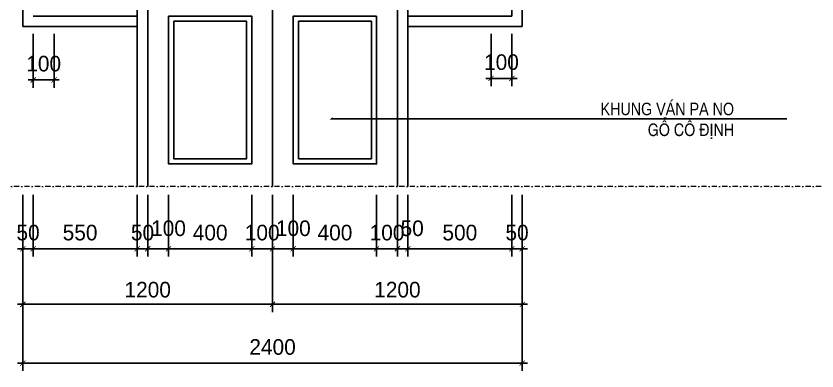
# Model space of a CAD drawing. Header units: millimetres. Extents: x 615730 to 2792744, y 139412 to 597571.
# Drawn here: x 836807 to 844506, y 294392 to 297804 of the extents above; entities that cross this region are included whole.
import ezdxf

# ---------------------------------------------------------------- set-up
doc = ezdxf.new("R2010")
doc.units = ezdxf.units.MM
doc.header["$MEASUREMENT"] = 0
doc.header["$PDMODE"] = 34
doc.linetypes.add('DASHDOT', pattern=[1, 0.5, -0.25, 0, -0.25])
doc.layers.get('0').update_dxf_attribs({"lineweight": 5})
for name, color, linetype in [('DA', 135, 'Continuous'), ('NC', 7, 'Continuous'), ('NOITHAT', 144, 'Continuous'), ('VL', 155, 'Continuous')]:
    doc.layers.add(name, color=color, linetype=linetype)
doc.layers.add('TIM TRUC', color=149, linetype='DASHDOT', lineweight=9)
doc.styles.add('KC2', font='', dxfattribs={"height": 120})
doc.styles.add('RO', font='ROMANS.SHX', dxfattribs={"height": 120})
doc.styles.add('VNI-AVO', font='vni-roms.shx')
doc.styles.get('KC2').set_extended_font_data('VNI-Helve-Condense')
doc.dimstyles.new('50 CS', dxfattribs={"dimtxt": 150, "dimasz": 50, "dimexe": 75, "dimexo": 0, "dimgap": 80, "dimtad": 1, "dimdec": 0, "dimlfac": 0.5, "dimzin": 12, "dimtxsty": 'VNI-AVO', "dimblk": 'ARCHTICK', "dimcen": 0, "dimdle": 50, "dimclrd": 252, "dimclre": 252, "dimclrt": 2, "dimadec": 0, "dimazin": 0, "dimtfac": 1, "dimtdec": 0, "dimtix": 1, "dimtmove": 2, "dimatfit": 0, "dimldrblk": 'OPEN90', "dimfxl": 1, "dimlwd": -1, "dimlwe": -1, "dimarcsym": 0})
doc.dimstyles.new('TL1-50TRUC', dxfattribs={"dimtxt": 150, "dimasz": 25, "dimexe": 50, "dimexo": 0, "dimgap": 20, "dimtad": 1, "dimdec": 0, "dimlfac": 0.5, "dimdsep": 46, "dimtxsty": 'RO', "dimblk": 'DOT', "dimcen": 100, "dimdle": 50, "dimclrd": 4, "dimclre": 4, "dimclrt": 30, "dimadec": 0, "dimazin": 0, "dimtfac": 1, "dimtdec": 0, "dimtix": 1, "dimtmove": 1, "dimatfit": 3, "dimldrblk": 'ARCHTICK', "dimfxl": 1, "dimtolj": 1, "dimarcsym": 0})

# ---------------------------------------------------------------- blocks, each defined once
blk = doc.blocks.new('_ARCHTICK')
at = {"color": 0, "linetype": 'ByBlock', "const_width": 0.15}
blk.add_lwpolyline([(-0.5, -0.5), (0.5, 0.5)], dxfattribs=at)
blk = doc.blocks.new('*D303')
at = {"layer": 'DEFPOINTS', "color": 0, "ltscale": 10, "transparency": 16777216}
for p in [(836872.9, 296086.8), (837972.8, 296086.8), (837972.8, 295566.5)]:
    blk.add_point(p, dxfattribs=at)
at = {"layer": 'VL', "color": 252, "ltscale": 10, "transparency": 16777216}
for p, q in [((836872.9, 296086.8), (836872.9, 295491.5)), ((837972.8, 296086.8), (837972.8, 295491.5)), ((836822.9, 295566.5), (838022.8, 295566.5))]:
    blk.add_line(p, q, dxfattribs=at)
at = {"layer": 'VL', "color": 252, "ltscale": 10, "transparency": 16777216, "xscale": 50, "yscale": 50, "zscale": 50, "rotation": 180}
blk.add_blockref('_ARCHTICK', (836872.9, 295566.5), dxfattribs=at)
at = {"layer": 'VL', "color": 252, "ltscale": 10, "transparency": 16777216, "xscale": 50, "yscale": 50, "zscale": 50}
blk.add_blockref('_ARCHTICK', (837972.8, 295566.5), dxfattribs=at)
at = {"layer": 'VL', "color": 2, "ltscale": 10, "transparency": 16777216, "insert": (837422.9, 295721.5), "char_height": 150, "attachment_point": 5, "style": 'VNI-AVO'}
blk.add_mtext('550', dxfattribs=at)
blk = doc.blocks.new('_Open90')
at = {"color": 0, "linetype": 'ByBlock', "lineweight": -2}
for p, q in [((0, 0), (-1, 0)), ((-0.5, 0.5), (0, 0)), ((0, 0), (-0.5, -0.5))]:
    blk.add_line(p, q, dxfattribs=at)
blk = doc.blocks.new('*D304')
at = {"layer": 'DEFPOINTS', "color": 0, "ltscale": 10, "transparency": 16777216}
for p in [(837972.8, 296086.8), (838072.8, 296086.8), (838072.8, 295566.5)]:
    blk.add_point(p, dxfattribs=at)
at = {"layer": 'VL', "color": 252, "ltscale": 10, "transparency": 16777216}
for p, q in [((837972.8, 296086.8), (837972.8, 295491.5)), ((838072.8, 296086.8), (838072.8, 295491.5)), ((837972.8, 295566.5), (837922.8, 295566.5)), ((837972.8, 295566.5), (838072.8, 295566.5)), ((838072.8, 295566.5), (838122.8, 295566.5))]:
    blk.add_line(p, q, dxfattribs=at)
at = {"layer": 'VL', "color": 252, "ltscale": 10, "transparency": 16777216, "xscale": 50, "yscale": 50, "zscale": 50}
blk.add_blockref('_ARCHTICK', (837972.8, 295566.5), dxfattribs=at)
at = {"layer": 'VL', "color": 252, "ltscale": 10, "transparency": 16777216, "xscale": 50, "yscale": 50, "zscale": 50, "rotation": 180}
blk.add_blockref('_ARCHTICK', (838072.8, 295566.5), dxfattribs=at)
at = {"layer": 'VL', "color": 2, "ltscale": 10, "transparency": 16777216, "insert": (838022.8, 295721.5), "char_height": 150, "attachment_point": 5, "style": 'VNI-AVO'}
blk.add_mtext('50', dxfattribs=at)
blk = doc.blocks.new('*D305')
at = {"layer": 'DEFPOINTS', "color": 0, "ltscale": 10, "transparency": 16777216}
for p in [(838272.8, 296086.8), (839073.4, 296086.8), (839073.4, 295566.5)]:
    blk.add_point(p, dxfattribs=at)
at = {"layer": 'VL', "color": 252, "ltscale": 10, "transparency": 16777216}
for p, q in [((838272.8, 296086.8), (838272.8, 295491.5)), ((839073.4, 296086.8), (839073.4, 295491.5)), ((838222.8, 295566.5), (839123.4, 295566.5))]:
    blk.add_line(p, q, dxfattribs=at)
at = {"layer": 'VL', "color": 252, "ltscale": 10, "transparency": 16777216, "xscale": 50, "yscale": 50, "zscale": 50, "rotation": 180}
blk.add_blockref('_ARCHTICK', (838272.8, 295566.5), dxfattribs=at)
at = {"layer": 'VL', "color": 252, "ltscale": 10, "transparency": 16777216, "xscale": 50, "yscale": 50, "zscale": 50}
blk.add_blockref('_ARCHTICK', (839073.4, 295566.5), dxfattribs=at)
at = {"layer": 'VL', "color": 2, "ltscale": 10, "transparency": 16777216, "insert": (838673.1, 295721.5), "char_height": 150, "attachment_point": 5, "style": 'VNI-AVO'}
blk.add_mtext('400', dxfattribs=at)
blk = doc.blocks.new('*D306')
at = {"layer": 'DEFPOINTS', "color": 0, "ltscale": 10, "transparency": 16777216}
for p in [(839073.4, 296086.8), (839272.8, 296086.8), (839272.8, 295566.5)]:
    blk.add_point(p, dxfattribs=at)
at = {"layer": 'VL', "color": 252, "ltscale": 10, "transparency": 16777216}
for p, q in [((839073.4, 296086.8), (839073.4, 295491.5)), ((839272.8, 296086.8), (839272.8, 295491.5)), ((839073.4, 295566.5), (839023.4, 295566.5)), ((839073.4, 295566.5), (839272.8, 295566.5)), ((839272.8, 295566.5), (839322.8, 295566.5))]:
    blk.add_line(p, q, dxfattribs=at)
at = {"layer": 'VL', "color": 252, "ltscale": 10, "transparency": 16777216, "xscale": 50, "yscale": 50, "zscale": 50}
blk.add_blockref('_ARCHTICK', (839073.4, 295566.5), dxfattribs=at)
at = {"layer": 'VL', "color": 252, "ltscale": 10, "transparency": 16777216, "xscale": 50, "yscale": 50, "zscale": 50, "rotation": 180}
blk.add_blockref('_ARCHTICK', (839272.8, 295566.5), dxfattribs=at)
at = {"layer": 'VL', "color": 2, "ltscale": 10, "transparency": 16777216, "insert": (839173.1, 295721.5), "char_height": 150, "attachment_point": 5, "style": 'VNI-AVO'}
blk.add_mtext('100', dxfattribs=at)
blk = doc.blocks.new('*D307')
at = {"layer": 'DEFPOINTS', "color": 0, "ltscale": 10, "transparency": 16777216}
for p in [(839272.8, 296086.8), (839472.3, 296086.8), (839472.3, 295566.5)]:
    blk.add_point(p, dxfattribs=at)
at = {"layer": 'VL', "color": 252, "ltscale": 10, "transparency": 16777216}
for p, q in [((839272.8, 296086.8), (839272.8, 295491.5)), ((839472.3, 296086.8), (839472.3, 295491.5)), ((839272.8, 295566.5), (839222.8, 295566.5)), ((839272.8, 295566.5), (839472.3, 295566.5)), ((839472.3, 295566.5), (839522.3, 295566.5))]:
    blk.add_line(p, q, dxfattribs=at)
at = {"layer": 'VL', "color": 252, "ltscale": 10, "transparency": 16777216, "xscale": 50, "yscale": 50, "zscale": 50}
blk.add_blockref('_ARCHTICK', (839272.8, 295566.5), dxfattribs=at)
at = {"layer": 'VL', "color": 252, "ltscale": 10, "transparency": 16777216, "xscale": 50, "yscale": 50, "zscale": 50, "rotation": 180}
blk.add_blockref('_ARCHTICK', (839472.3, 295566.5), dxfattribs=at)
at = {"layer": 'VL', "color": 2, "ltscale": 10, "transparency": 16777216, "insert": (839472.3, 295763.1), "char_height": 150, "attachment_point": 5, "style": 'VNI-AVO'}
blk.add_mtext('100', dxfattribs=at)
blk = doc.blocks.new('*D308')
at = {"layer": 'DEFPOINTS', "color": 0, "ltscale": 10, "transparency": 16777216}
for p in [(839472.3, 296086.8), (840272.8, 296086.8), (840272.8, 295566.5)]:
    blk.add_point(p, dxfattribs=at)
at = {"layer": 'VL', "color": 252, "ltscale": 10, "transparency": 16777216}
for p, q in [((839472.3, 296086.8), (839472.3, 295491.5)), ((840272.8, 296086.8), (840272.8, 295491.5)), ((839422.3, 295566.5), (840322.8, 295566.5))]:
    blk.add_line(p, q, dxfattribs=at)
at = {"layer": 'VL', "color": 252, "ltscale": 10, "transparency": 16777216, "xscale": 50, "yscale": 50, "zscale": 50, "rotation": 180}
blk.add_blockref('_ARCHTICK', (839472.3, 295566.5), dxfattribs=at)
at = {"layer": 'VL', "color": 252, "ltscale": 10, "transparency": 16777216, "xscale": 50, "yscale": 50, "zscale": 50}
blk.add_blockref('_ARCHTICK', (840272.8, 295566.5), dxfattribs=at)
at = {"layer": 'VL', "color": 2, "ltscale": 10, "transparency": 16777216, "insert": (839872.6, 295721.5), "char_height": 150, "attachment_point": 5, "style": 'VNI-AVO'}
blk.add_mtext('400', dxfattribs=at)
blk = doc.blocks.new('*D309')
at = {"layer": 'DEFPOINTS', "color": 0, "ltscale": 10, "transparency": 16777216}
for p in [(840272.8, 296086.8), (840472.8, 296086.8), (840472.8, 295566.5)]:
    blk.add_point(p, dxfattribs=at)
at = {"layer": 'VL', "color": 252, "ltscale": 10, "transparency": 16777216}
for p, q in [((840272.8, 296086.8), (840272.8, 295491.5)), ((840472.8, 296086.8), (840472.8, 295491.5)), ((840272.8, 295566.5), (840222.8, 295566.5)), ((840272.8, 295566.5), (840472.8, 295566.5)), ((840472.8, 295566.5), (840522.8, 295566.5))]:
    blk.add_line(p, q, dxfattribs=at)
at = {"layer": 'VL', "color": 252, "ltscale": 10, "transparency": 16777216, "xscale": 50, "yscale": 50, "zscale": 50}
blk.add_blockref('_ARCHTICK', (840272.8, 295566.5), dxfattribs=at)
at = {"layer": 'VL', "color": 252, "ltscale": 10, "transparency": 16777216, "xscale": 50, "yscale": 50, "zscale": 50, "rotation": 180}
blk.add_blockref('_ARCHTICK', (840472.8, 295566.5), dxfattribs=at)
at = {"layer": 'VL', "color": 2, "ltscale": 10, "transparency": 16777216, "insert": (840372.8, 295721.5), "char_height": 150, "attachment_point": 5, "style": 'VNI-AVO'}
blk.add_mtext('100', dxfattribs=at)
blk = doc.blocks.new('*D310')
at = {"layer": 'DEFPOINTS', "color": 0, "ltscale": 10, "transparency": 16777216}
for p in [(840472.8, 296086.8), (840572.8, 296086.8), (840572.8, 295566.5)]:
    blk.add_point(p, dxfattribs=at)
at = {"layer": 'VL', "color": 252, "ltscale": 10, "transparency": 16777216}
for p, q in [((840472.8, 296086.8), (840472.8, 295491.5)), ((840572.8, 296086.8), (840572.8, 295491.5)), ((840472.8, 295566.5), (840422.8, 295566.5)), ((840472.8, 295566.5), (840572.8, 295566.5)), ((840572.8, 295566.5), (840622.8, 295566.5))]:
    blk.add_line(p, q, dxfattribs=at)
at = {"layer": 'VL', "color": 252, "ltscale": 10, "transparency": 16777216, "xscale": 50, "yscale": 50, "zscale": 50}
blk.add_blockref('_ARCHTICK', (840472.8, 295566.5), dxfattribs=at)
at = {"layer": 'VL', "color": 252, "ltscale": 10, "transparency": 16777216, "xscale": 50, "yscale": 50, "zscale": 50, "rotation": 180}
blk.add_blockref('_ARCHTICK', (840572.8, 295566.5), dxfattribs=at)
at = {"layer": 'VL', "color": 2, "ltscale": 10, "transparency": 16777216, "insert": (840614.8, 295763.1), "char_height": 150, "attachment_point": 5, "style": 'VNI-AVO'}
blk.add_mtext('50', dxfattribs=at)
blk = doc.blocks.new('*D311')
at = {"layer": 'DEFPOINTS', "color": 0, "ltscale": 10, "transparency": 16777216}
for p in [(840572.8, 296086.8), (841572.9, 296086.8), (841572.9, 295566.5)]:
    blk.add_point(p, dxfattribs=at)
at = {"layer": 'VL', "color": 252, "ltscale": 10, "transparency": 16777216}
for p, q in [((840572.8, 296086.8), (840572.8, 295491.5)), ((841572.9, 296086.8), (841572.9, 295491.5)), ((840522.8, 295566.5), (841622.9, 295566.5))]:
    blk.add_line(p, q, dxfattribs=at)
at = {"layer": 'VL', "color": 252, "ltscale": 10, "transparency": 16777216, "xscale": 50, "yscale": 50, "zscale": 50, "rotation": 180}
blk.add_blockref('_ARCHTICK', (840572.8, 295566.5), dxfattribs=at)
at = {"layer": 'VL', "color": 252, "ltscale": 10, "transparency": 16777216, "xscale": 50, "yscale": 50, "zscale": 50}
blk.add_blockref('_ARCHTICK', (841572.9, 295566.5), dxfattribs=at)
at = {"layer": 'VL', "color": 2, "ltscale": 10, "transparency": 16777216, "insert": (841072.9, 295721.5), "char_height": 150, "attachment_point": 5, "style": 'VNI-AVO'}
blk.add_mtext('500', dxfattribs=at)
blk = doc.blocks.new('*D312')
at = {"layer": 'DEFPOINTS', "color": 0, "ltscale": 10, "transparency": 16777216}
for p in [(841572.9, 296086.8), (841672.9, 296086.8), (841672.9, 295566.5)]:
    blk.add_point(p, dxfattribs=at)
at = {"layer": 'VL', "color": 252, "ltscale": 10, "transparency": 16777216}
for p, q in [((841572.9, 296086.8), (841572.9, 295491.5)), ((841672.9, 296086.8), (841672.9, 295491.5)), ((841572.9, 295566.5), (841522.9, 295566.5)), ((841572.9, 295566.5), (841672.9, 295566.5)), ((841672.9, 295566.5), (841722.9, 295566.5))]:
    blk.add_line(p, q, dxfattribs=at)
at = {"layer": 'VL', "color": 252, "ltscale": 10, "transparency": 16777216, "xscale": 50, "yscale": 50, "zscale": 50}
blk.add_blockref('_ARCHTICK', (841572.9, 295566.5), dxfattribs=at)
at = {"layer": 'VL', "color": 252, "ltscale": 10, "transparency": 16777216, "xscale": 50, "yscale": 50, "zscale": 50, "rotation": 180}
blk.add_blockref('_ARCHTICK', (841672.9, 295566.5), dxfattribs=at)
at = {"layer": 'VL', "color": 2, "ltscale": 10, "transparency": 16777216, "insert": (841622.9, 295721.5), "char_height": 150, "attachment_point": 5, "style": 'VNI-AVO'}
blk.add_mtext('50', dxfattribs=at)
blk = doc.blocks.new('*D313')
at = {"layer": 'DEFPOINTS', "color": 0, "ltscale": 10, "transparency": 16777216}
for p in [(836872.9, 296086.8), (836972.9, 296086.8), (836872.9, 295566.5)]:
    blk.add_point(p, dxfattribs=at)
at = {"layer": 'VL', "color": 252, "ltscale": 10, "transparency": 16777216}
for p, q in [((836872.9, 296086.8), (836872.9, 295491.5)), ((836972.9, 296086.8), (836972.9, 295491.5)), ((836872.9, 295566.5), (836822.9, 295566.5)), ((836972.9, 295566.5), (836872.9, 295566.5)), ((836972.9, 295566.5), (837022.9, 295566.5))]:
    blk.add_line(p, q, dxfattribs=at)
at = {"layer": 'VL', "color": 252, "ltscale": 10, "transparency": 16777216, "xscale": 50, "yscale": 50, "zscale": 50}
blk.add_blockref('_ARCHTICK', (836872.9, 295566.5), dxfattribs=at)
at = {"layer": 'VL', "color": 252, "ltscale": 10, "transparency": 16777216, "xscale": 50, "yscale": 50, "zscale": 50, "rotation": 180}
blk.add_blockref('_ARCHTICK', (836972.9, 295566.5), dxfattribs=at)
at = {"layer": 'VL', "color": 2, "ltscale": 10, "transparency": 16777216, "insert": (836922.9, 295721.5), "char_height": 150, "attachment_point": 5, "style": 'VNI-AVO'}
blk.add_mtext('50', dxfattribs=at)
blk = doc.blocks.new('*D314')
at = {"layer": 'DEFPOINTS', "color": 0, "ltscale": 10, "transparency": 16777216}
for p in [(838072.8, 296086.8), (838272.8, 296086.8), (838272.8, 295566.5)]:
    blk.add_point(p, dxfattribs=at)
at = {"layer": 'VL', "color": 252, "ltscale": 10, "transparency": 16777216}
for p, q in [((838072.8, 296086.8), (838072.8, 295491.5)), ((838272.8, 296086.8), (838272.8, 295491.5)), ((838072.8, 295566.5), (838022.8, 295566.5)), ((838072.8, 295566.5), (838272.8, 295566.5)), ((838272.8, 295566.5), (838322.8, 295566.5))]:
    blk.add_line(p, q, dxfattribs=at)
at = {"layer": 'VL', "color": 252, "ltscale": 10, "transparency": 16777216, "xscale": 50, "yscale": 50, "zscale": 50}
blk.add_blockref('_ARCHTICK', (838072.8, 295566.5), dxfattribs=at)
at = {"layer": 'VL', "color": 252, "ltscale": 10, "transparency": 16777216, "xscale": 50, "yscale": 50, "zscale": 50, "rotation": 180}
blk.add_blockref('_ARCHTICK', (838272.8, 295566.5), dxfattribs=at)
at = {"layer": 'VL', "color": 2, "ltscale": 10, "transparency": 16777216, "insert": (838272.8, 295763.1), "char_height": 150, "attachment_point": 5, "style": 'VNI-AVO'}
blk.add_mtext('100', dxfattribs=at)
blk = doc.blocks.new('*D315')
at = {"layer": 'DEFPOINTS', "color": 0, "ltscale": 10, "transparency": 16777216}
for p in [(836872.8, 296086.8), (841672.9, 296086.8), (841672.9, 294467.2)]:
    blk.add_point(p, dxfattribs=at)
at = {"layer": 'VL', "color": 252, "ltscale": 10, "transparency": 16777216}
for p, q in [((836872.8, 296086.8), (836872.8, 294392.2)), ((841672.9, 296086.8), (841672.9, 294392.2)), ((836822.8, 294467.2), (841722.9, 294467.2))]:
    blk.add_line(p, q, dxfattribs=at)
at = {"layer": 'VL', "color": 252, "ltscale": 10, "transparency": 16777216, "xscale": 50, "yscale": 50, "zscale": 50, "rotation": 180}
blk.add_blockref('_ARCHTICK', (836872.8, 294467.2), dxfattribs=at)
at = {"layer": 'VL', "color": 252, "ltscale": 10, "transparency": 16777216, "xscale": 50, "yscale": 50, "zscale": 50}
blk.add_blockref('_ARCHTICK', (841672.9, 294467.2), dxfattribs=at)
at = {"layer": 'VL', "color": 2, "ltscale": 10, "transparency": 16777216, "insert": (839272.9, 294622.2), "char_height": 150, "attachment_point": 5, "style": 'VNI-AVO'}
blk.add_mtext('2400', dxfattribs=at)
blk = doc.blocks.new('_DOT')
at = {"color": 0, "linetype": 'ByBlock'}
blk.add_line((-0.5, 0), (-1, 0), dxfattribs=at)
at = {"color": 0, "linetype": 'ByBlock', "const_width": 0.5}
blk.add_lwpolyline([(-0.25, 0, 1), (0.25, 0, 1)], format="xyb", close=True, dxfattribs=at)
blk = doc.blocks.new('*D276')
at = {"layer": 'DEFPOINTS', "color": 0, "ltscale": 10, "transparency": 16777216}
for p in [(841372.9, 297634.3), (841572.9, 297634.3), (841572.9, 297204.6)]:
    blk.add_point(p, dxfattribs=at)
at = {"layer": 'VL', "color": 252, "ltscale": 10, "transparency": 16777216}
for p, q in [((841372.9, 297634.3), (841372.9, 297129.6)), ((841572.9, 297634.3), (841572.9, 297129.6)), ((841372.9, 297204.6), (841322.9, 297204.6)), ((841372.9, 297204.6), (841572.9, 297204.6)), ((841572.9, 297204.6), (841622.9, 297204.6))]:
    blk.add_line(p, q, dxfattribs=at)
at = {"layer": 'VL', "color": 252, "ltscale": 10, "transparency": 16777216, "xscale": 50, "yscale": 50, "zscale": 50}
blk.add_blockref('_ARCHTICK', (841372.9, 297204.6), dxfattribs=at)
at = {"layer": 'VL', "color": 252, "ltscale": 10, "transparency": 16777216, "xscale": 50, "yscale": 50, "zscale": 50, "rotation": 180}
blk.add_blockref('_ARCHTICK', (841572.9, 297204.6), dxfattribs=at)
at = {"layer": 'VL', "color": 2, "ltscale": 10, "transparency": 16777216, "insert": (841472.9, 297359.6), "char_height": 150, "attachment_point": 5, "style": 'VNI-AVO'}
blk.add_mtext('100', dxfattribs=at)
blk = doc.blocks.new('*D277')
at = {"layer": 'DEFPOINTS', "color": 0, "ltscale": 10, "transparency": 16777216}
for p in [(836972.9, 297634.3), (837172.9, 297634.3), (837172.9, 297190.3)]:
    blk.add_point(p, dxfattribs=at)
at = {"layer": 'VL', "color": 252, "ltscale": 10, "transparency": 16777216}
for p, q in [((836972.9, 297634.3), (836972.9, 297115.3)), ((837172.9, 297634.3), (837172.9, 297115.3)), ((836972.9, 297190.3), (836922.9, 297190.3)), ((836972.9, 297190.3), (837172.9, 297190.3)), ((837172.9, 297190.3), (837222.9, 297190.3))]:
    blk.add_line(p, q, dxfattribs=at)
at = {"layer": 'VL', "color": 252, "ltscale": 10, "transparency": 16777216, "xscale": 50, "yscale": 50, "zscale": 50}
blk.add_blockref('_ARCHTICK', (836972.9, 297190.3), dxfattribs=at)
at = {"layer": 'VL', "color": 252, "ltscale": 10, "transparency": 16777216, "xscale": 50, "yscale": 50, "zscale": 50, "rotation": 180}
blk.add_blockref('_ARCHTICK', (837172.9, 297190.3), dxfattribs=at)
at = {"layer": 'VL', "color": 2, "ltscale": 10, "transparency": 16777216, "insert": (837072.9, 297345.3), "char_height": 150, "attachment_point": 5, "style": 'VNI-AVO'}
blk.add_mtext('100', dxfattribs=at)
blk = doc.blocks.new('*D334')
at = {"layer": 'DEFPOINTS', "color": 0, "ltscale": 10, "transparency": 16777216}
for p in [(836872.9, 295929), (839272.8, 295929), (839272.8, 295032.9)]:
    blk.add_point(p, dxfattribs=at)
at = {"layer": 'VL', "color": 252, "ltscale": 10, "transparency": 16777216}
for p, q in [((836872.9, 295929), (836872.9, 294957.9)), ((839272.8, 295929), (839272.8, 294957.9)), ((836822.9, 295032.9), (839322.8, 295032.9))]:
    blk.add_line(p, q, dxfattribs=at)
at = {"layer": 'VL', "color": 252, "ltscale": 10, "transparency": 16777216, "xscale": 50, "yscale": 50, "zscale": 50, "rotation": 180}
blk.add_blockref('_ARCHTICK', (836872.9, 295032.9), dxfattribs=at)
at = {"layer": 'VL', "color": 252, "ltscale": 10, "transparency": 16777216, "xscale": 50, "yscale": 50, "zscale": 50}
blk.add_blockref('_ARCHTICK', (839272.8, 295032.9), dxfattribs=at)
at = {"layer": 'VL', "color": 2, "ltscale": 10, "transparency": 16777216, "insert": (838072.9, 295172.9), "char_height": 150, "attachment_point": 5, "style": 'VNI-AVO'}
blk.add_mtext('1200', dxfattribs=at)
blk = doc.blocks.new('*D335')
at = {"layer": 'DEFPOINTS', "color": 0, "ltscale": 10, "transparency": 16777216}
for p in [(839272.8, 295929), (841672.9, 295385.6), (841672.9, 295032.9)]:
    blk.add_point(p, dxfattribs=at)
at = {"layer": 'VL', "color": 252, "ltscale": 10, "transparency": 16777216}
for p, q in [((839272.8, 295929), (839272.8, 294957.9)), ((841672.9, 295385.6), (841672.9, 294957.9)), ((839222.8, 295032.9), (841722.9, 295032.9))]:
    blk.add_line(p, q, dxfattribs=at)
at = {"layer": 'VL', "color": 252, "ltscale": 10, "transparency": 16777216, "xscale": 50, "yscale": 50, "zscale": 50, "rotation": 180}
blk.add_blockref('_ARCHTICK', (839272.8, 295032.9), dxfattribs=at)
at = {"layer": 'VL', "color": 252, "ltscale": 10, "transparency": 16777216, "xscale": 50, "yscale": 50, "zscale": 50}
blk.add_blockref('_ARCHTICK', (841672.9, 295032.9), dxfattribs=at)
at = {"layer": 'VL', "color": 2, "ltscale": 10, "transparency": 16777216, "insert": (840472.9, 295172.9), "char_height": 150, "attachment_point": 5, "style": 'VNI-AVO'}
blk.add_mtext('1200', dxfattribs=at)

msp = doc.modelspace()

# ---------------------------------------------------------------- linework, layer by layer
at = {"layer": 'DA'}
for p, q in [((836872.9, 297704), (836872.8, 302264.1)), ((841672.9, 297704), (841672.8, 302264.1)), ((837972.8, 301123.3), (837972.8, 296164.1)), ((838072.8, 296164.1), (838072.8, 301123.3)), ((838072.8, 301123.3), (838072.8, 296164.1)), ((839272.8, 301123.3), (839272.8, 296164.1)), ((839272.8, 301123.3), (839272.8, 296164.1)), ((840472.8, 296164.1), (840472.8, 301123.3)), ((840572.8, 296164.1), (840572.8, 301123.3)), ((841572.9, 297804), (841572.8, 301123.3))]:
    msp.add_line(p, q, dxfattribs=at)
for points in [[(838272.9, 297804), (839073.5, 297804), (839073.4, 296382), (838272.8, 296382)], [(840272.9, 297804), (839472.3, 297804), (839472.3, 296382), (840272.8, 296382)]]:
    msp.add_lwpolyline(points, close=True, dxfattribs=at)
at = {"layer": 'NOITHAT'}
for points in [[(838322.9, 297754), (839023.5, 297754), (839023.4, 296432), (838322.8, 296432)], [(840222.9, 297754), (839522.3, 297754), (839522.3, 296432), (840222.8, 296432)]]:
    msp.add_lwpolyline(points, close=True, dxfattribs=at)
at = {"layer": 'TIM TRUC', "ltscale": 100}
msp.add_line((852353.1, 296164.1), (826582.2, 296164.1), dxfattribs=at)
at = {"layer": 'VL', "ltscale": 10}
for p, q in [((837972.9, 297804), (836972.9, 297804)), ((840572.9, 297804), (841572.9, 297804)), ((837972.9, 297704), (836872.9, 297704)), ((840572.9, 297704), (841672.9, 297704))]:
    msp.add_line(p, q, dxfattribs=at)
at = {"layer": 'VL', "ltscale": 10, "const_width": 1}
msp.add_lwpolyline([(837972.8, 296164.1), (840572.8, 296164.1)], dxfattribs=at)

# ---------------------------------------------------------------- texts
at = {"layer": 'NC', "linetype": 'Continuous', "ltscale": 20, "insert": (843708.5, 296970.9), "char_height": 100, "width": 2554.933, "attachment_point": 3, "style": 'KC2'}
msp.add_mtext('{\\H1.2x;KHUNG VAÙN PA NO\\P     GOÅ COÁ ÑÒNH }', dxfattribs=at)

# ---------------------------------------------------------------- dimensions: what is measured, and where the dimension line sits
at = {"layer": 'VL', "ltscale": 10}
for base, p1, p2, picture, middle in [((837172.9, 297190.3), (836972.9, 297634.3), (837172.9, 297634.3), '*D277', (837072.9, 297345.3)), ((841572.9, 297204.6), (841372.9, 297634.3), (841572.9, 297634.3), '*D276', (841472.9, 297359.6)), ((836872.9, 295566.5), (836972.9, 296086.8), (836872.9, 296086.8), '*D313', (836922.9, 295721.5)), ((841672.9, 294467.2), (836872.8, 296086.8), (841672.9, 296086.8), '*D315', (839272.9, 294622.2)), ((837972.8, 295566.5), (836872.9, 296086.8), (837972.8, 296086.8), '*D303', (837422.9, 295721.5)), ((838072.8, 295566.5), (837972.8, 296086.8), (838072.8, 296086.8), '*D304', (838022.8, 295721.5)), ((839073.4, 295566.5), (838272.8, 296086.8), (839073.4, 296086.8), '*D305', (838673.1, 295721.5)), ((839272.8, 295566.5), (839073.4, 296086.8), (839272.8, 296086.8), '*D306', (839173.1, 295721.5)), ((840272.8, 295566.5), (839472.3, 296086.8), (840272.8, 296086.8), '*D308', (839872.6, 295721.5)), ((840472.8, 295566.5), (840272.8, 296086.8), (840472.8, 296086.8), '*D309', (840372.8, 295721.5)), ((841572.9, 295566.5), (840572.8, 296086.8), (841572.9, 296086.8), '*D311', (841072.9, 295721.5)), ((841672.9, 295566.5), (841572.9, 296086.8), (841672.9, 296086.8), '*D312', (841622.9, 295721.5))]:
    dim = msp.add_linear_dim(base=base, p1=p1, p2=p2, dimstyle='50 CS', dxfattribs=at)
    dim.commit()
    dim.dimension.update_dxf_attribs({"geometry": picture, "text_midpoint": middle})
for base, p1, p2, picture, middle in [((838272.8, 295566.5), (838072.8, 296086.8), (838272.8, 296086.8), '*D314', (838272.8, 295763.1)), ((839472.3, 295566.5), (839272.8, 296086.8), (839472.3, 296086.8), '*D307', (839472.3, 295763.1)), ((840572.8, 295566.5), (840472.8, 296086.8), (840572.8, 296086.8), '*D310', (840614.8, 295763.1))]:
    dim = msp.add_linear_dim(base=base, p1=p1, p2=p2, dimstyle='50 CS', dxfattribs=at)
    dim.commit()
    dim.dimension.update_dxf_attribs({"geometry": picture, "text_midpoint": middle, "dimtype": 160})
for base, p1, p2, picture, middle in [((839272.8, 295032.9), (836872.9, 295929), (839272.8, 295929), '*D334', (838072.9, 295172.9)), ((841672.9, 295032.9), (839272.8, 295929), (841672.9, 295385.6), '*D335', (840472.9, 295172.9))]:
    dim = msp.add_linear_dim(base=base, p1=p1, p2=p2, dimstyle='50 CS', override={"dimgap": 65}, dxfattribs=at)
    dim.commit()
    dim.dimension.update_dxf_attribs({"geometry": picture, "text_midpoint": middle})

# ---------------------------------------------------------------- leaders
at = {"layer": 'NC', "linetype": 'Continuous', "ltscale": 20}
msp.add_leader([(839836.9, 296817.1), (844214.5, 296817.1)], dimstyle='TL1-50TRUC', override={"dimgap": 20, "dimtad": 0}, dxfattribs=at)

doc.saveas('drawing.dxf')
